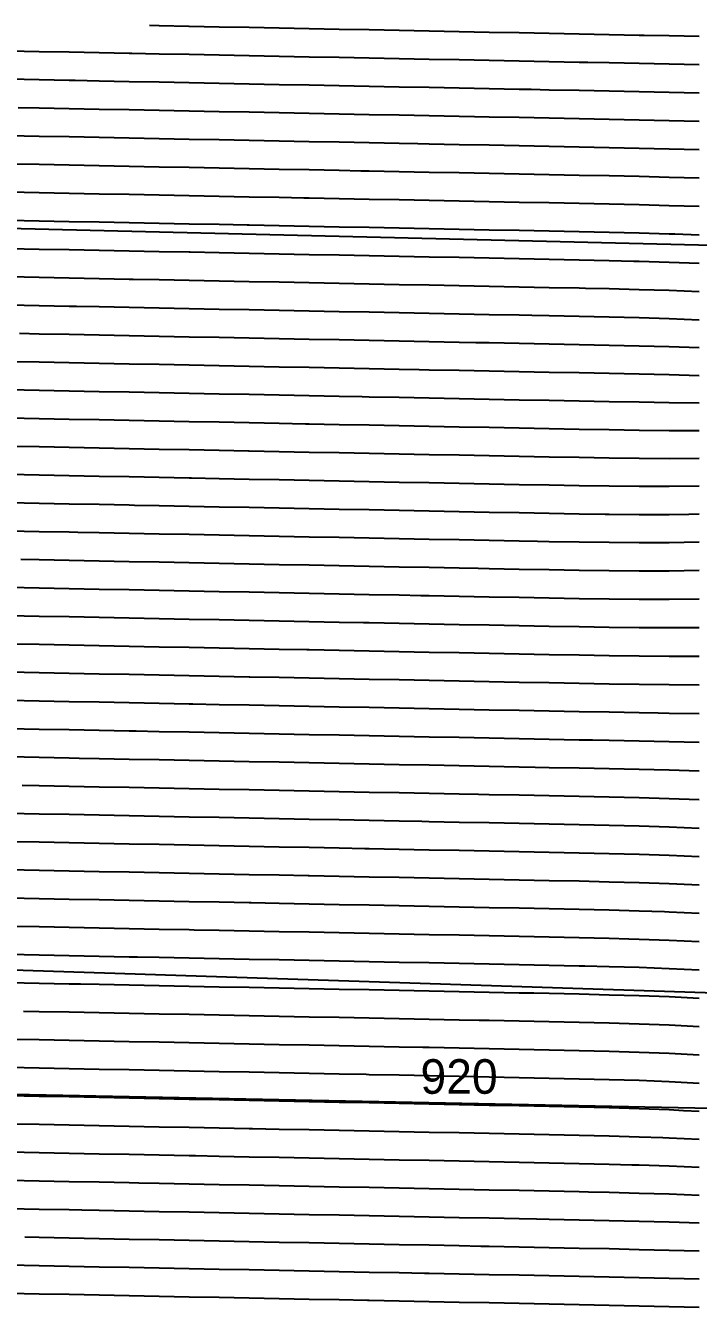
# Model space of a CAD drawing. Header units: metres. Extents: x 2416 to 4584, y 37 to 133.
# Drawn here: x 3312.7 to 3361.4, y 39.3 to 132 of the extents above; entities that cross this region are included whole.
import ezdxf
from ezdxf.enums import TextEntityAlignment as Align

# ---------------------------------------------------------------- set-up
doc = ezdxf.new("R2010")
doc.units = ezdxf.units.M
for name, color, linetype in [('Vs_1000', 7, 'Continuous'), ('Vs_1020', 7, 'Continuous'), ('Vs_1040', 7, 'Continuous'), ('Vs_1060', 7, 'Continuous'), ('Vs_1080', 7, 'Continuous'), ('Vs_180', 7, 'Continuous'), ('Vs_200', 7, 'Continuous'), ('Vs_220', 7, 'Continuous'), ('Vs_240', 7, 'Continuous'), ('Vs_260', 7, 'Continuous'), ('Vs_280', 7, 'Continuous'), ('Vs_300', 7, 'Continuous'), ('Vs_320', 7, 'Continuous'), ('Vs_340', 7, 'Continuous'), ('Vs_360', 7, 'Continuous'), ('Vs_380', 7, 'Continuous'), ('Vs_400', 7, 'Continuous'), ('Vs_420', 7, 'Continuous'), ('Vs_440', 7, 'Continuous'), ('Vs_460', 7, 'Continuous'), ('Vs_480', 7, 'Continuous'), ('Vs_500', 7, 'Continuous'), ('Vs_520', 7, 'Continuous'), ('Vs_540', 7, 'Continuous'), ('Vs_560', 7, 'Continuous'), ('Vs_580', 7, 'Continuous'), ('Vs_600', 7, 'Continuous'), ('Vs_620', 7, 'Continuous'), ('Vs_640', 7, 'Continuous'), ('Vs_660', 7, 'Continuous'), ('Vs_680', 7, 'Continuous'), ('Vs_700', 7, 'Continuous'), ('Vs_720', 7, 'Continuous'), ('Vs_740', 7, 'Continuous'), ('Vs_760', 7, 'Continuous'), ('Vs_780', 7, 'Continuous'), ('Vs_800', 7, 'Continuous'), ('Vs_820', 7, 'Continuous'), ('Vs_840', 7, 'Continuous'), ('Vs_860', 7, 'Continuous'), ('Vs_880', 7, 'Continuous'), ('Vs_900', 7, 'Continuous'), ('Vs_920', 7, 'Continuous'), ('Vs_940', 7, 'Continuous'), ('Vs_960', 7, 'Continuous'), ('Vs_980', 7, 'Continuous')]:
    doc.layers.add(name, color=color, linetype=linetype)

msp = doc.modelspace()

# ---------------------------------------------------------------- linework, layer by layer
at = {"layer": 'Vs_1000'}
msp.add_lwpolyline([(3361.41, 47.442), (3359.242, 47.524), (3357.073, 47.589), (3354.905, 47.644), (3353.415, 47.678), (3352.737, 47.694), (3350.569, 47.74), (3348.401, 47.785), (3346.233, 47.829), (3344.065, 47.873), (3341.897, 47.916), (3339.729, 47.959), (3337.561, 48.002), (3335.393, 48.045), (3333.225, 48.088), (3331.057, 48.131), (3328.889, 48.174), (3326.721, 48.217), (3324.552, 48.26), (3322.384, 48.302), (3320.91, 48.332), (3320.216, 48.345), (3318.048, 48.388), (3315.88, 48.431), (3313.712, 48.474), (3311.544, 48.517)], dxfattribs=at)
at = {"layer": 'Vs_1020'}
msp.add_lwpolyline([(3361.41, 45.425), (3359.242, 45.495), (3357.073, 45.554), (3354.905, 45.606), (3352.737, 45.654), (3350.569, 45.7), (3349.658, 45.719), (3348.401, 45.744), (3346.233, 45.788), (3344.065, 45.831), (3341.897, 45.875), (3339.729, 45.918), (3337.561, 45.961), (3335.393, 46.004), (3333.225, 46.047), (3331.057, 46.09), (3328.889, 46.132), (3326.721, 46.175), (3324.552, 46.218), (3322.384, 46.261), (3320.216, 46.304), (3318.048, 46.347), (3316.798, 46.372), (3315.88, 46.39), (3313.712, 46.433), (3311.544, 46.476)], dxfattribs=at)
at = {"layer": 'Vs_1040'}
msp.add_lwpolyline([(3361.41, 43.404), (3359.242, 43.465), (3357.073, 43.518), (3354.905, 43.568), (3352.737, 43.614), (3350.569, 43.659), (3348.401, 43.704), (3346.233, 43.747), (3345.646, 43.759), (3344.065, 43.79), (3341.897, 43.833), (3339.729, 43.876), (3337.561, 43.919), (3335.393, 43.962), (3333.225, 44.005), (3331.057, 44.048), (3328.889, 44.091), (3326.721, 44.134), (3324.552, 44.177), (3322.384, 44.22), (3320.216, 44.263), (3318.048, 44.306), (3315.88, 44.349), (3313.712, 44.392), (3312.686, 44.412)], dxfattribs=at)
at = {"layer": 'Vs_1060'}
msp.add_lwpolyline([(3361.41, 41.378), (3359.242, 41.432), (3357.073, 41.482), (3354.905, 41.529), (3352.737, 41.574), (3350.569, 41.619), (3348.401, 41.663), (3346.233, 41.706), (3344.065, 41.749), (3341.897, 41.792), (3341.559, 41.799), (3339.729, 41.835), (3337.561, 41.878), (3335.393, 41.921), (3333.225, 41.964), (3331.057, 42.007), (3328.889, 42.05), (3326.721, 42.093), (3324.552, 42.136), (3322.384, 42.179), (3320.216, 42.222), (3318.048, 42.265), (3315.88, 42.308), (3313.712, 42.351), (3311.544, 42.393)], dxfattribs=at)
at = {"layer": 'Vs_1080'}
msp.add_lwpolyline([(3361.41, 39.347), (3359.242, 39.396), (3357.073, 39.444), (3354.905, 39.49), (3352.737, 39.534), (3350.569, 39.578), (3348.401, 39.622), (3346.233, 39.665), (3344.065, 39.708), (3341.897, 39.751), (3339.729, 39.794), (3337.561, 39.837), (3337.454, 39.839), (3335.393, 39.88), (3333.225, 39.923), (3331.057, 39.966), (3328.889, 40.009), (3326.721, 40.052), (3324.552, 40.095), (3322.384, 40.138), (3320.216, 40.181), (3318.048, 40.223), (3315.88, 40.266), (3313.712, 40.309), (3311.544, 40.352)], dxfattribs=at)
at = {"layer": 'Vs_180'}
msp.add_lwpolyline([(3361.41, 131.216), (3359.242, 131.26), (3357.44, 131.296), (3357.073, 131.304), (3354.905, 131.347), (3352.737, 131.391), (3350.569, 131.434), (3348.401, 131.477), (3346.233, 131.52), (3344.065, 131.563), (3341.897, 131.606), (3339.729, 131.649), (3337.561, 131.692), (3335.393, 131.735), (3333.225, 131.778), (3331.057, 131.821), (3328.889, 131.864), (3326.721, 131.906), (3324.552, 131.949), (3324.534, 131.95), (3322.384, 131.992), (3321.693, 132.006)], dxfattribs=at)
at = {"layer": 'Vs_200'}
msp.add_lwpolyline([(3361.41, 129.172), (3359.242, 129.217), (3357.073, 129.262), (3354.905, 129.306), (3353.362, 129.337), (3352.737, 129.349), (3350.569, 129.393), (3348.401, 129.436), (3346.233, 129.479), (3344.065, 129.522), (3341.897, 129.565), (3339.729, 129.608), (3337.561, 129.651), (3335.393, 129.694), (3333.225, 129.736), (3331.057, 129.779), (3328.889, 129.822), (3326.721, 129.865), (3324.552, 129.908), (3322.384, 129.951), (3320.422, 129.99), (3320.216, 129.994), (3318.048, 130.037), (3315.88, 130.08), (3313.712, 130.123), (3311.544, 130.166)], dxfattribs=at)
at = {"layer": 'Vs_220'}
msp.add_lwpolyline([(3361.41, 127.127), (3359.242, 127.174), (3357.073, 127.219), (3354.905, 127.264), (3352.737, 127.308), (3350.569, 127.351), (3349.276, 127.377), (3348.401, 127.394), (3346.233, 127.437), (3344.065, 127.48), (3341.897, 127.523), (3339.729, 127.566), (3337.561, 127.609), (3335.393, 127.652), (3333.225, 127.695), (3331.057, 127.738), (3328.889, 127.781), (3326.721, 127.824), (3324.552, 127.867), (3322.384, 127.91), (3320.216, 127.953), (3318.048, 127.996), (3316.31, 128.03), (3315.88, 128.039), (3313.712, 128.082), (3311.544, 128.125)], dxfattribs=at)
at = {"layer": 'Vs_240'}
msp.add_lwpolyline([(3361.41, 125.08), (3359.242, 125.129), (3357.073, 125.176), (3354.905, 125.221), (3352.737, 125.266), (3350.569, 125.31), (3348.401, 125.353), (3346.233, 125.396), (3345.18, 125.417), (3344.065, 125.439), (3341.897, 125.482), (3339.729, 125.525), (3337.561, 125.568), (3335.393, 125.611), (3333.225, 125.654), (3331.057, 125.697), (3328.889, 125.74), (3326.721, 125.783), (3324.552, 125.826), (3322.384, 125.869), (3320.216, 125.912), (3318.048, 125.955), (3315.88, 125.997), (3313.712, 126.04), (3312.198, 126.07)], dxfattribs=at)
at = {"layer": 'Vs_260'}
msp.add_lwpolyline([(3361.41, 123.03), (3359.242, 123.083), (3357.073, 123.132), (3354.905, 123.179), (3352.737, 123.224), (3350.569, 123.268), (3348.401, 123.312), (3346.233, 123.355), (3344.065, 123.398), (3341.897, 123.441), (3341.075, 123.457), (3339.729, 123.484), (3337.561, 123.527), (3335.393, 123.57), (3333.225, 123.613), (3331.057, 123.656), (3328.889, 123.699), (3326.721, 123.742), (3324.552, 123.785), (3322.384, 123.827), (3320.216, 123.87), (3318.048, 123.913), (3315.88, 123.956), (3313.712, 123.999), (3311.544, 124.042)], dxfattribs=at)
at = {"layer": 'Vs_280'}
for points in [[(2704.082, 132.006), (3703.964, 107.897)], [(3361.41, 120.977), (3359.242, 121.036), (3357.073, 121.088), (3354.905, 121.136), (3352.737, 121.182), (3350.569, 121.226), (3348.401, 121.27), (3346.233, 121.314), (3344.065, 121.357), (3341.897, 121.4), (3339.729, 121.443), (3337.561, 121.486), (3336.966, 121.497), (3335.393, 121.529), (3333.225, 121.572), (3331.057, 121.615), (3328.889, 121.657), (3326.721, 121.7), (3324.552, 121.743), (3322.384, 121.786), (3320.216, 121.829), (3318.048, 121.872), (3315.88, 121.915), (3313.712, 121.958), (3311.544, 122.001)]]:
    msp.add_lwpolyline(points, dxfattribs=at)
at = {"layer": 'Vs_300'}
msp.add_lwpolyline([(3361.41, 118.921), (3359.242, 118.987), (3357.073, 119.043), (3354.905, 119.093), (3352.737, 119.14), (3350.569, 119.185), (3348.401, 119.229), (3346.233, 119.272), (3344.065, 119.315), (3341.897, 119.359), (3339.729, 119.402), (3337.561, 119.444), (3335.393, 119.487), (3333.225, 119.53), (3332.855, 119.538), (3331.057, 119.573), (3328.889, 119.616), (3326.721, 119.659), (3324.552, 119.702), (3322.384, 119.745), (3320.216, 119.788), (3318.048, 119.831), (3315.88, 119.874), (3313.712, 119.917), (3311.544, 119.96)], dxfattribs=at)
at = {"layer": 'Vs_320'}
msp.add_lwpolyline([(3361.41, 116.863), (3359.651, 116.925), (3359.242, 116.939), (3357.073, 116.999), (3354.905, 117.051), (3352.737, 117.098), (3350.569, 117.143), (3348.401, 117.188), (3346.233, 117.231), (3344.065, 117.274), (3341.897, 117.317), (3339.729, 117.36), (3337.561, 117.403), (3335.393, 117.446), (3333.225, 117.489), (3331.057, 117.532), (3328.889, 117.575), (3328.743, 117.578), (3326.721, 117.618), (3324.552, 117.661), (3322.384, 117.704), (3320.216, 117.747), (3318.048, 117.79), (3315.88, 117.833), (3313.712, 117.876), (3311.544, 117.918)], dxfattribs=at)
at = {"layer": 'Vs_340'}
msp.add_lwpolyline([(3361.41, 114.808), (3359.242, 114.892), (3357.073, 114.955), (3356.685, 114.965), (3354.905, 115.009), (3352.737, 115.057), (3350.569, 115.102), (3348.401, 115.146), (3346.233, 115.19), (3344.065, 115.233), (3341.897, 115.276), (3339.729, 115.319), (3337.561, 115.362), (3335.393, 115.405), (3333.225, 115.448), (3331.057, 115.491), (3328.889, 115.534), (3326.721, 115.577), (3324.632, 115.618), (3324.552, 115.62), (3322.384, 115.663), (3320.216, 115.706), (3318.048, 115.748), (3315.88, 115.791), (3313.712, 115.834), (3311.544, 115.877)], dxfattribs=at)
at = {"layer": 'Vs_360'}
msp.add_lwpolyline([(3361.41, 112.76), (3359.242, 112.848), (3357.073, 112.914), (3354.905, 112.967), (3353.208, 113.005), (3352.737, 113.015), (3350.569, 113.061), (3348.401, 113.105), (3346.233, 113.149), (3344.065, 113.192), (3341.897, 113.235), (3339.729, 113.278), (3337.561, 113.321), (3335.393, 113.364), (3333.225, 113.407), (3331.057, 113.45), (3328.889, 113.493), (3326.721, 113.536), (3324.552, 113.578), (3322.384, 113.621), (3320.52, 113.658), (3320.216, 113.664), (3318.048, 113.707), (3315.88, 113.75), (3313.712, 113.793), (3311.544, 113.836)], dxfattribs=at)
at = {"layer": 'Vs_380'}
msp.add_lwpolyline([(3361.41, 110.724), (3359.242, 110.811), (3357.073, 110.875), (3354.905, 110.927), (3352.737, 110.975), (3350.569, 111.02), (3349.332, 111.045), (3348.401, 111.064), (3346.233, 111.108), (3344.065, 111.151), (3341.897, 111.194), (3339.729, 111.237), (3337.561, 111.28), (3335.393, 111.323), (3333.225, 111.366), (3331.057, 111.408), (3328.889, 111.451), (3326.721, 111.494), (3324.552, 111.537), (3322.384, 111.58), (3320.216, 111.623), (3318.048, 111.666), (3316.408, 111.698), (3315.88, 111.709), (3313.712, 111.752), (3311.544, 111.795)], dxfattribs=at)
at = {"layer": 'Vs_400'}
msp.add_lwpolyline([(3361.41, 108.704), (3359.242, 108.78), (3357.073, 108.839), (3354.905, 108.889), (3352.737, 108.935), (3350.569, 108.98), (3348.401, 109.023), (3346.233, 109.066), (3345.28, 109.085), (3344.065, 109.11), (3341.897, 109.153), (3339.729, 109.195), (3337.561, 109.238), (3335.393, 109.281), (3333.225, 109.324), (3331.057, 109.367), (3328.889, 109.41), (3326.721, 109.453), (3324.552, 109.496), (3322.384, 109.539), (3320.216, 109.582), (3318.048, 109.625), (3315.88, 109.668), (3313.712, 109.711), (3312.296, 109.739)], dxfattribs=at)
at = {"layer": 'Vs_420'}
msp.add_lwpolyline([(3361.41, 106.698), (3359.242, 106.757), (3357.073, 106.806), (3354.905, 106.852), (3352.737, 106.896), (3350.569, 106.939), (3348.401, 106.983), (3346.233, 107.026), (3344.065, 107.068), (3341.897, 107.111), (3341.178, 107.126), (3339.729, 107.154), (3337.561, 107.197), (3335.393, 107.24), (3333.225, 107.283), (3331.057, 107.326), (3328.889, 107.369), (3326.721, 107.412), (3324.552, 107.455), (3322.384, 107.498), (3320.216, 107.541), (3318.048, 107.584), (3315.88, 107.627), (3313.712, 107.669), (3311.544, 107.712)], dxfattribs=at)
at = {"layer": 'Vs_440'}
msp.add_lwpolyline([(3361.41, 104.702), (3359.242, 104.738), (3357.073, 104.776), (3354.905, 104.816), (3352.737, 104.857), (3350.569, 104.9), (3348.401, 104.942), (3346.233, 104.985), (3344.065, 105.027), (3341.897, 105.07), (3339.729, 105.113), (3337.561, 105.156), (3337.066, 105.166), (3335.393, 105.199), (3333.225, 105.242), (3331.057, 105.285), (3328.889, 105.328), (3326.721, 105.371), (3324.552, 105.414), (3322.384, 105.457), (3320.216, 105.499), (3318.048, 105.542), (3315.88, 105.585), (3313.712, 105.628), (3311.544, 105.671)], dxfattribs=at)
at = {"layer": 'Vs_460'}
msp.add_lwpolyline([(3361.41, 102.71), (3359.242, 102.72), (3357.073, 102.746), (3354.905, 102.78), (3352.737, 102.819), (3350.569, 102.86), (3348.401, 102.901), (3346.233, 102.944), (3344.065, 102.986), (3341.897, 103.029), (3339.729, 103.072), (3337.561, 103.115), (3335.393, 103.158), (3333.225, 103.201), (3332.954, 103.206), (3331.057, 103.244), (3328.889, 103.287), (3326.721, 103.329), (3324.552, 103.372), (3322.384, 103.415), (3320.216, 103.458), (3318.048, 103.501), (3315.88, 103.544), (3313.712, 103.587), (3311.544, 103.63)], dxfattribs=at)
at = {"layer": 'Vs_480'}
msp.add_lwpolyline([(3361.41, 100.713), (3359.242, 100.701), (3357.073, 100.716), (3354.905, 100.745), (3352.737, 100.78), (3350.569, 100.82), (3348.401, 100.861), (3346.233, 100.903), (3344.065, 100.945), (3341.897, 100.988), (3339.729, 101.031), (3337.561, 101.074), (3335.393, 101.117), (3333.225, 101.159), (3331.057, 101.202), (3328.889, 101.245), (3328.841, 101.246), (3326.721, 101.288), (3324.552, 101.331), (3322.384, 101.374), (3320.216, 101.417), (3318.048, 101.46), (3315.88, 101.503), (3313.712, 101.546), (3311.544, 101.589)], dxfattribs=at)
at = {"layer": 'Vs_500'}
msp.add_lwpolyline([(3361.41, 98.707), (3359.242, 98.677), (3357.073, 98.683), (3354.905, 98.708), (3352.737, 98.741), (3350.569, 98.779), (3348.401, 98.82), (3346.233, 98.862), (3344.065, 98.904), (3341.897, 98.947), (3339.729, 98.99), (3337.561, 99.032), (3335.393, 99.075), (3333.225, 99.118), (3331.057, 99.161), (3328.889, 99.204), (3326.721, 99.247), (3324.729, 99.286), (3324.552, 99.29), (3322.384, 99.333), (3320.216, 99.376), (3318.048, 99.419), (3315.88, 99.462), (3313.712, 99.505), (3311.544, 99.548)], dxfattribs=at)
at = {"layer": 'Vs_520'}
msp.add_lwpolyline([(3361.41, 96.687), (3360.677, 96.673), (3359.242, 96.647), (3357.073, 96.648), (3354.905, 96.669), (3354.63, 96.673), (3352.737, 96.701), (3350.569, 96.739), (3348.401, 96.779), (3346.233, 96.821), (3344.065, 96.863), (3341.897, 96.906), (3339.729, 96.948), (3337.561, 96.991), (3335.393, 97.034), (3333.225, 97.077), (3331.057, 97.12), (3328.889, 97.163), (3326.721, 97.206), (3324.552, 97.249), (3322.384, 97.292), (3320.617, 97.327), (3320.216, 97.335), (3318.048, 97.378), (3315.88, 97.42), (3313.712, 97.463), (3311.544, 97.506)], dxfattribs=at)
at = {"layer": 'Vs_540'}
msp.add_lwpolyline([(3361.41, 94.653), (3359.242, 94.61), (3357.073, 94.609), (3354.905, 94.629), (3352.737, 94.661), (3350.569, 94.698), (3349.732, 94.714), (3348.401, 94.738), (3346.233, 94.78), (3344.065, 94.822), (3341.897, 94.864), (3339.729, 94.907), (3337.561, 94.95), (3335.393, 94.993), (3333.225, 95.036), (3331.057, 95.079), (3328.889, 95.122), (3326.721, 95.165), (3324.552, 95.208), (3322.384, 95.25), (3320.216, 95.293), (3318.048, 95.336), (3316.505, 95.367), (3315.88, 95.379), (3313.712, 95.422), (3311.544, 95.465)], dxfattribs=at)
at = {"layer": 'Vs_560'}
msp.add_lwpolyline([(3361.41, 92.605), (3359.242, 92.566), (3357.073, 92.566), (3354.905, 92.588), (3352.737, 92.62), (3350.569, 92.657), (3348.401, 92.697), (3346.233, 92.738), (3345.446, 92.754), (3344.065, 92.781), (3341.897, 92.823), (3339.729, 92.866), (3337.561, 92.909), (3335.393, 92.952), (3333.225, 92.995), (3331.057, 93.038), (3328.889, 93.08), (3326.721, 93.123), (3324.552, 93.166), (3322.384, 93.209), (3320.216, 93.252), (3318.048, 93.295), (3315.88, 93.338), (3313.712, 93.381), (3312.394, 93.407)], dxfattribs=at)
at = {"layer": 'Vs_580'}
msp.add_lwpolyline([(3361.41, 90.546), (3359.242, 90.516), (3357.073, 90.521), (3354.905, 90.545), (3352.737, 90.577), (3350.569, 90.615), (3348.401, 90.656), (3346.233, 90.697), (3344.065, 90.739), (3341.897, 90.782), (3341.289, 90.794), (3339.729, 90.825), (3337.561, 90.868), (3335.393, 90.91), (3333.225, 90.953), (3331.057, 90.996), (3328.889, 91.039), (3326.721, 91.082), (3324.552, 91.125), (3322.384, 91.168), (3320.216, 91.211), (3318.048, 91.254), (3315.88, 91.297), (3313.712, 91.34), (3311.544, 91.383)], dxfattribs=at)
at = {"layer": 'Vs_600'}
msp.add_lwpolyline([(3361.41, 88.48), (3359.242, 88.462), (3357.073, 88.474), (3354.905, 88.5), (3352.737, 88.535), (3350.569, 88.573), (3348.401, 88.614), (3346.233, 88.656), (3344.065, 88.698), (3341.897, 88.741), (3339.729, 88.784), (3337.561, 88.826), (3337.166, 88.834), (3335.393, 88.869), (3333.225, 88.912), (3331.057, 88.955), (3328.889, 88.998), (3326.721, 89.041), (3324.552, 89.084), (3322.384, 89.127), (3320.216, 89.17), (3318.048, 89.213), (3315.88, 89.256), (3313.712, 89.298), (3311.544, 89.341)], dxfattribs=at)
at = {"layer": 'Vs_620'}
msp.add_lwpolyline([(3361.41, 86.408), (3359.242, 86.406), (3357.073, 86.425), (3354.905, 86.455), (3352.737, 86.492), (3350.569, 86.531), (3348.401, 86.572), (3346.233, 86.614), (3344.065, 86.657), (3341.897, 86.699), (3339.729, 86.742), (3337.561, 86.785), (3335.393, 86.828), (3333.225, 86.871), (3333.051, 86.874), (3331.057, 86.914), (3328.889, 86.957), (3326.721, 87), (3324.552, 87.043), (3322.384, 87.086), (3320.216, 87.128), (3318.048, 87.171), (3315.88, 87.214), (3313.712, 87.257), (3311.544, 87.3)], dxfattribs=at)
at = {"layer": 'Vs_640'}
msp.add_lwpolyline([(3361.41, 84.333), (3359.242, 84.347), (3357.073, 84.375), (3354.905, 84.41), (3352.737, 84.448), (3350.569, 84.489), (3348.401, 84.53), (3346.233, 84.573), (3344.065, 84.615), (3341.897, 84.658), (3339.729, 84.701), (3337.561, 84.744), (3335.393, 84.787), (3333.225, 84.83), (3331.057, 84.873), (3328.939, 84.915), (3328.889, 84.916), (3326.721, 84.958), (3324.552, 85.001), (3322.384, 85.044), (3320.216, 85.087), (3318.048, 85.13), (3315.88, 85.173), (3313.712, 85.216), (3311.544, 85.259)], dxfattribs=at)
at = {"layer": 'Vs_660'}
msp.add_lwpolyline([(3361.41, 82.258), (3359.242, 82.288), (3358.458, 82.302), (3357.073, 82.325), (3354.905, 82.364), (3352.737, 82.405), (3350.569, 82.446), (3348.401, 82.489), (3346.233, 82.531), (3344.065, 82.574), (3341.897, 82.617), (3339.729, 82.66), (3337.561, 82.703), (3335.393, 82.746), (3333.225, 82.789), (3331.057, 82.831), (3328.889, 82.874), (3326.721, 82.917), (3324.827, 82.955), (3324.552, 82.96), (3322.384, 83.003), (3320.216, 83.046), (3318.048, 83.089), (3315.88, 83.132), (3313.712, 83.175), (3311.544, 83.218)], dxfattribs=at)
at = {"layer": 'Vs_680'}
msp.add_lwpolyline([(3361.41, 80.183), (3359.242, 80.23), (3357.073, 80.274), (3354.905, 80.318), (3353.706, 80.342), (3352.737, 80.361), (3350.569, 80.404), (3348.401, 80.447), (3346.233, 80.49), (3344.065, 80.533), (3341.897, 80.576), (3339.729, 80.619), (3337.561, 80.661), (3335.393, 80.704), (3333.225, 80.747), (3331.057, 80.79), (3328.889, 80.833), (3326.721, 80.876), (3324.552, 80.919), (3322.384, 80.962), (3320.715, 80.995), (3320.216, 81.005), (3318.048, 81.048), (3315.88, 81.091), (3313.712, 81.134), (3311.544, 81.177)], dxfattribs=at)
at = {"layer": 'Vs_700'}
msp.add_lwpolyline([(3361.41, 78.11), (3359.242, 78.172), (3357.073, 78.225), (3354.905, 78.272), (3352.737, 78.317), (3350.569, 78.362), (3349.554, 78.382), (3348.401, 78.405), (3346.233, 78.448), (3344.065, 78.491), (3341.897, 78.534), (3339.729, 78.577), (3337.561, 78.62), (3335.393, 78.663), (3333.225, 78.706), (3331.057, 78.749), (3328.889, 78.792), (3326.721, 78.835), (3324.552, 78.878), (3322.384, 78.921), (3320.216, 78.964), (3318.048, 79.007), (3316.603, 79.035), (3315.88, 79.049), (3313.712, 79.092), (3311.544, 79.135)], dxfattribs=at)
at = {"layer": 'Vs_720'}
msp.add_lwpolyline([(3361.41, 76.041), (3359.242, 76.116), (3357.073, 76.176), (3354.905, 76.227), (3352.737, 76.274), (3350.569, 76.319), (3348.401, 76.363), (3346.233, 76.407), (3345.462, 76.422), (3344.065, 76.45), (3341.897, 76.493), (3339.729, 76.536), (3337.561, 76.579), (3335.393, 76.622), (3333.225, 76.665), (3331.057, 76.708), (3328.889, 76.751), (3326.721, 76.794), (3324.552, 76.837), (3322.384, 76.879), (3320.216, 76.922), (3318.048, 76.965), (3315.88, 77.008), (3313.712, 77.051), (3312.491, 77.075)], dxfattribs=at)
at = {"layer": 'Vs_740'}
msp.add_lwpolyline([(3361.41, 73.977), (3359.242, 74.063), (3357.073, 74.128), (3354.905, 74.182), (3352.737, 74.231), (3350.569, 74.277), (3348.401, 74.322), (3346.233, 74.365), (3344.065, 74.409), (3341.897, 74.452), (3341.363, 74.462), (3339.729, 74.495), (3337.561, 74.538), (3335.393, 74.581), (3333.225, 74.624), (3331.057, 74.667), (3328.889, 74.709), (3326.721, 74.752), (3324.552, 74.795), (3322.384, 74.838), (3320.216, 74.881), (3318.048, 74.924), (3315.88, 74.967), (3313.712, 75.01), (3311.544, 75.053)], dxfattribs=at)
at = {"layer": 'Vs_760'}
msp.add_lwpolyline([(3361.41, 71.918), (3359.242, 72.012), (3357.073, 72.082), (3354.905, 72.138), (3352.737, 72.188), (3350.569, 72.235), (3348.401, 72.28), (3346.233, 72.324), (3344.065, 72.367), (3341.897, 72.41), (3339.729, 72.453), (3337.561, 72.496), (3337.257, 72.503), (3335.393, 72.539), (3333.225, 72.582), (3331.057, 72.625), (3328.889, 72.668), (3326.721, 72.711), (3324.552, 72.754), (3322.384, 72.797), (3320.216, 72.84), (3318.048, 72.883), (3315.88, 72.926), (3313.712, 72.969), (3311.544, 73.012)], dxfattribs=at)
at = {"layer": 'Vs_780'}
msp.add_lwpolyline([(3361.41, 69.865), (3360.875, 69.889), (3359.242, 69.964), (3357.073, 70.037), (3354.905, 70.095), (3352.737, 70.146), (3350.569, 70.193), (3348.401, 70.238), (3346.233, 70.282), (3344.065, 70.326), (3341.897, 70.369), (3339.729, 70.412), (3337.561, 70.455), (3335.393, 70.498), (3333.225, 70.541), (3333.147, 70.543), (3331.057, 70.584), (3328.889, 70.627), (3326.721, 70.67), (3324.552, 70.713), (3322.384, 70.756), (3320.216, 70.799), (3318.048, 70.842), (3315.88, 70.885), (3313.712, 70.928), (3311.544, 70.97)], dxfattribs=at)
at = {"layer": 'Vs_800'}
msp.add_lwpolyline([(3361.41, 67.817), (3359.242, 67.918), (3358.905, 67.93), (3357.073, 67.992), (3354.905, 68.052), (3352.737, 68.104), (3350.569, 68.151), (3348.401, 68.197), (3346.233, 68.241), (3344.065, 68.285), (3341.897, 68.328), (3339.729, 68.371), (3337.561, 68.414), (3335.393, 68.457), (3333.225, 68.5), (3331.057, 68.543), (3329.036, 68.583), (3328.889, 68.586), (3326.721, 68.629), (3324.552, 68.672), (3322.384, 68.715), (3320.216, 68.758), (3318.048, 68.8), (3315.88, 68.843), (3313.712, 68.886), (3311.544, 68.929)], dxfattribs=at)
at = {"layer": 'Vs_820'}
for points in [[(3070.464, 71.662), (3703.964, 50.903)], [(3361.41, 65.771), (3359.242, 65.874), (3357.073, 65.949), (3356.329, 65.97), (3354.905, 66.01), (3352.737, 66.062), (3350.569, 66.11), (3348.401, 66.155), (3346.233, 66.2), (3344.065, 66.243), (3341.897, 66.287), (3339.729, 66.33), (3337.561, 66.373), (3335.393, 66.416), (3333.225, 66.459), (3331.057, 66.502), (3328.889, 66.545), (3326.721, 66.588), (3324.924, 66.623), (3324.552, 66.63), (3322.384, 66.673), (3320.216, 66.716), (3318.048, 66.759), (3315.88, 66.802), (3313.712, 66.845), (3311.544, 66.888)]]:
    msp.add_lwpolyline(points, dxfattribs=at)
at = {"layer": 'Vs_840'}
msp.add_lwpolyline([(3361.41, 63.725), (3359.242, 63.829), (3357.073, 63.906), (3354.905, 63.967), (3353.15, 64.01), (3352.737, 64.02), (3350.569, 64.068), (3348.401, 64.114), (3346.233, 64.158), (3344.065, 64.202), (3341.897, 64.245), (3339.729, 64.289), (3337.561, 64.332), (3335.393, 64.375), (3333.225, 64.418), (3331.057, 64.46), (3328.889, 64.503), (3326.721, 64.546), (3324.552, 64.589), (3322.384, 64.632), (3320.813, 64.663), (3320.216, 64.675), (3318.048, 64.718), (3315.88, 64.761), (3313.712, 64.804), (3311.544, 64.847)], dxfattribs=at)
at = {"layer": 'Vs_860'}
msp.add_lwpolyline([(3361.41, 61.676), (3359.242, 61.784), (3357.073, 61.863), (3354.905, 61.925), (3352.737, 61.978), (3350.569, 62.027), (3349.462, 62.05), (3348.401, 62.073), (3346.233, 62.117), (3344.065, 62.161), (3341.897, 62.204), (3339.729, 62.247), (3337.561, 62.29), (3335.393, 62.333), (3333.225, 62.376), (3331.057, 62.419), (3328.889, 62.462), (3326.721, 62.505), (3324.552, 62.548), (3322.384, 62.591), (3320.216, 62.634), (3318.048, 62.677), (3316.701, 62.704), (3315.88, 62.72), (3313.712, 62.763), (3311.544, 62.806)], dxfattribs=at)
at = {"layer": 'Vs_880'}
msp.add_lwpolyline([(3361.41, 59.625), (3359.242, 59.738), (3357.073, 59.82), (3354.905, 59.883), (3352.737, 59.937), (3350.569, 59.985), (3348.401, 60.031), (3346.233, 60.076), (3345.51, 60.09), (3344.065, 60.12), (3341.897, 60.163), (3339.729, 60.206), (3337.561, 60.249), (3335.393, 60.292), (3333.225, 60.335), (3331.057, 60.378), (3328.889, 60.421), (3326.721, 60.464), (3324.552, 60.507), (3322.384, 60.55), (3320.216, 60.593), (3318.048, 60.636), (3315.88, 60.679), (3313.712, 60.721), (3312.589, 60.744)], dxfattribs=at)
at = {"layer": 'Vs_900'}
msp.add_lwpolyline([(3361.41, 57.575), (3359.242, 57.694), (3357.073, 57.777), (3354.905, 57.841), (3352.737, 57.895), (3350.569, 57.944), (3348.401, 57.99), (3346.233, 58.035), (3344.065, 58.078), (3341.897, 58.122), (3341.449, 58.131), (3339.729, 58.165), (3337.561, 58.208), (3335.393, 58.251), (3333.225, 58.294), (3331.057, 58.337), (3328.889, 58.38), (3326.721, 58.423), (3324.552, 58.466), (3322.384, 58.509), (3320.216, 58.551), (3318.048, 58.594), (3315.88, 58.637), (3313.712, 58.68), (3311.544, 58.723)], dxfattribs=at)
at = {"layer": 'Vs_920'}
msp.add_lwpolyline([(3361.41, 55.531), (3359.242, 55.652), (3357.073, 55.736), (3354.905, 55.8), (3352.737, 55.854), (3350.569, 55.903), (3348.401, 55.949), (3346.233, 55.993), (3344.065, 56.037), (3341.897, 56.081), (3339.729, 56.124), (3337.561, 56.167), (3337.352, 56.171), (3335.393, 56.21), (3333.225, 56.253), (3331.057, 56.296), (3328.889, 56.339), (3326.721, 56.381), (3324.552, 56.424), (3322.384, 56.467), (3320.216, 56.51), (3318.048, 56.553), (3315.88, 56.596), (3313.712, 56.639), (3311.544, 56.682)], dxfattribs=at)
at = {"layer": 'Vs_940'}
for points in [[(2418.3, 72.575), (3381.71, 53.369)], [(3361.41, 53.497), (3360.296, 53.558), (3359.242, 53.615), (3357.073, 53.697), (3354.905, 53.76), (3352.737, 53.814), (3350.569, 53.862), (3348.401, 53.908), (3346.233, 53.952), (3344.065, 53.996), (3341.897, 54.039), (3339.729, 54.082), (3337.561, 54.126), (3335.393, 54.168), (3333.244, 54.211), (3333.225, 54.211), (3331.057, 54.254), (3328.889, 54.297), (3326.721, 54.34), (3324.552, 54.383), (3322.384, 54.426), (3320.216, 54.469), (3318.048, 54.512), (3315.88, 54.555), (3313.712, 54.598), (3311.544, 54.641)]]:
    msp.add_lwpolyline(points, dxfattribs=at)
at = {"layer": 'Vs_960'}
msp.add_lwpolyline([(3361.41, 51.474), (3359.242, 51.582), (3358.8, 51.598), (3357.073, 51.66), (3354.905, 51.721), (3352.737, 51.774), (3350.569, 51.821), (3348.401, 51.867), (3346.233, 51.911), (3344.065, 51.955), (3341.897, 51.998), (3339.729, 52.041), (3337.561, 52.084), (3335.393, 52.127), (3333.225, 52.17), (3331.057, 52.213), (3329.134, 52.251), (3328.889, 52.256), (3326.721, 52.299), (3324.552, 52.342), (3322.384, 52.385), (3320.216, 52.428), (3318.048, 52.471), (3315.88, 52.514), (3313.712, 52.557), (3311.544, 52.6)], dxfattribs=at)
at = {"layer": 'Vs_980'}
msp.add_lwpolyline([(3361.41, 49.457), (3359.242, 49.553), (3357.073, 49.624), (3356.552, 49.638), (3354.905, 49.683), (3352.737, 49.734), (3350.569, 49.781), (3348.401, 49.826), (3346.233, 49.87), (3344.065, 49.914), (3341.897, 49.957), (3339.729, 50), (3337.561, 50.043), (3335.393, 50.086), (3333.225, 50.129), (3331.057, 50.172), (3328.889, 50.215), (3326.721, 50.258), (3325.022, 50.291), (3324.552, 50.301), (3322.384, 50.344), (3320.216, 50.387), (3318.048, 50.43), (3315.88, 50.472), (3313.712, 50.515), (3311.544, 50.558)], dxfattribs=at)

# ---------------------------------------------------------------- texts
at = {"layer": 'Vs_920'}
msp.add_text('920', height=2.5, dxfattribs=at).set_placement((3344.065, 56.037), align=Align.MIDDLE_CENTER)

doc.saveas('drawing.dxf')
